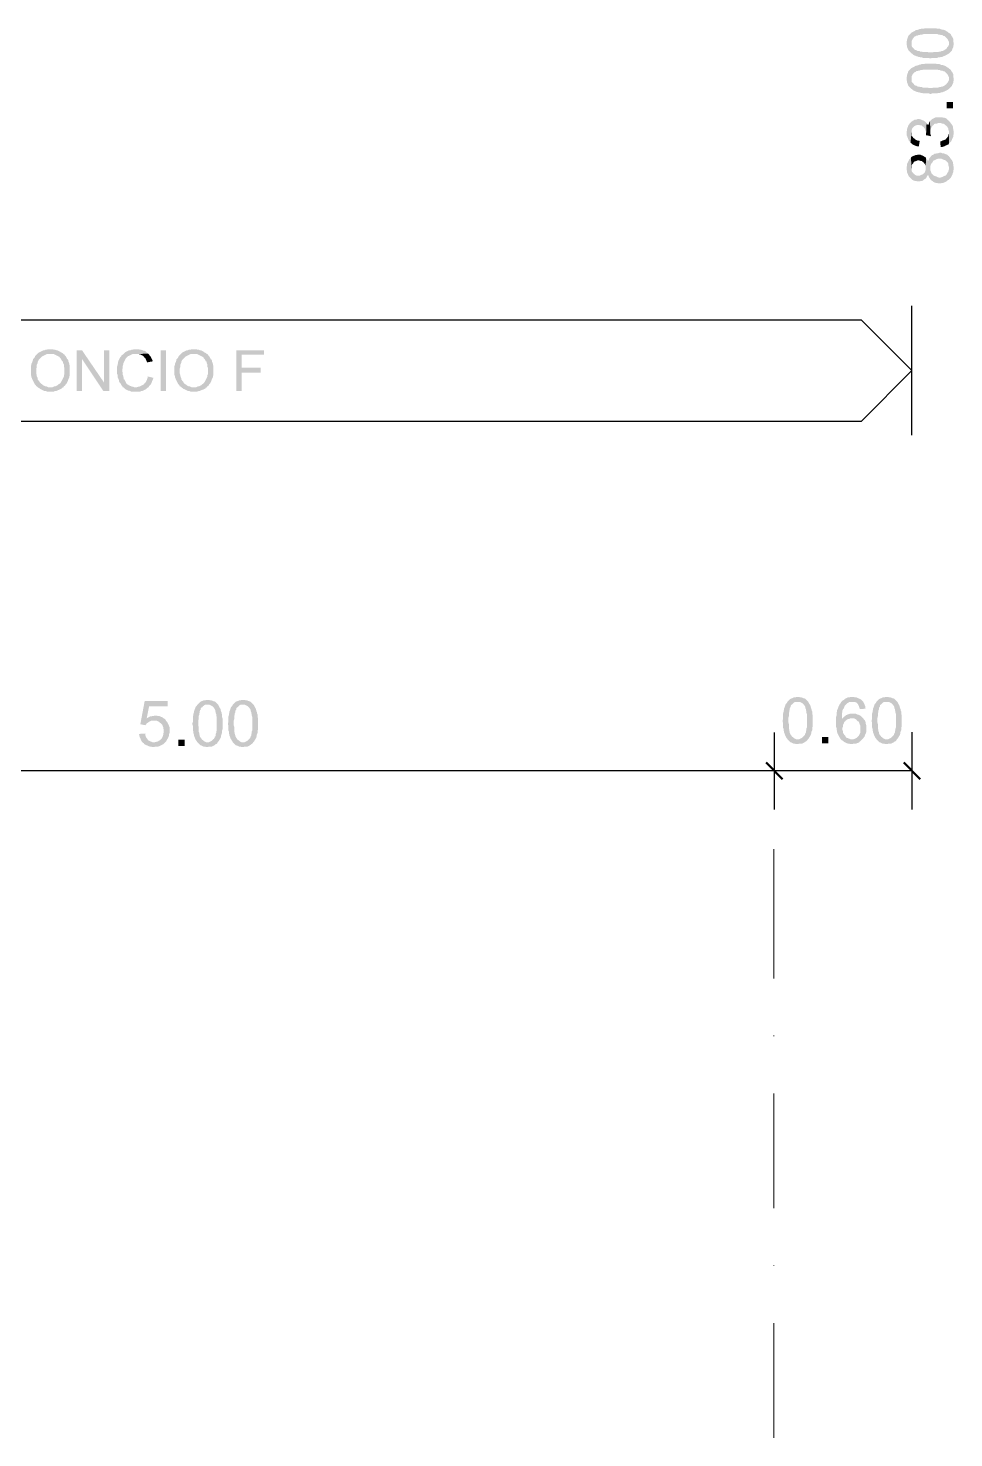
# Model space of a CAD drawing. Header units: millimetres. Extents: x 0.3 to 47.5, y 0.1 to 28.
# Drawn here: x 40.151 to 41.737, y 22.618 to 25.033 of the extents above; entities that cross this region are included whole.
import ezdxf

# ---------------------------------------------------------------- set-up
doc = ezdxf.new("R2010")
doc.units = ezdxf.units.MM
doc.layers.add('PDF _Geometria', color=7, linetype='Continuous')
doc.layers.add('PDF _Riempimenti solidi', color=7, linetype='Continuous')

msp = doc.modelspace()

# ---------------------------------------------------------------- hatches: boundary and pattern name
at = {"layer": 'PDF _Riempimenti solidi', "transparency": 33554559}
for points in [[(41.6558, 25.0074), (41.6558, 25.0049), (41.6567, 25.0032), (41.6567, 25.0007), (41.6575, 24.9991), (41.6583, 24.9966), (41.6592, 24.9949), (41.6625, 24.9916), (41.6642, 24.9899), (41.6642, 25.0107), (41.665, 25.0124), (41.6658, 25.0141), (41.6667, 25.0157), (41.6683, 25.0174), (41.67, 25.0191), (41.6708, 25.0191), (41.6717, 25.0199), (41.6733, 25.0207), (41.675, 25.0207), (41.6767, 25.0216), (41.6783, 25.0216), (41.68, 25.0224), (41.6825, 25.0224), (41.685, 25.0232), (41.7083, 25.0232), (41.71, 25.0224), (41.7125, 25.0224), (41.7142, 25.0216), (41.7167, 25.0216), (41.7183, 25.0207), (41.7192, 25.0199), (41.7208, 25.0199), (41.7217, 25.0191), (41.7258, 25.0149), (41.7267, 25.0132), (41.7275, 25.0116), (41.7283, 25.0099), (41.7283, 25.0074), (41.7292, 24.9907), (41.7308, 24.9924), (41.7317, 24.9932), (41.7333, 24.9949), (41.7342, 24.9974), (41.735, 24.9991), (41.7358, 25.0007), (41.7358, 25.0032), (41.7367, 25.0049), (41.7367, 25.0082), (41.7358, 25.0099), (41.7358, 25.0149), (41.735, 25.0166), (41.7342, 25.0182), (41.7325, 25.0207), (41.7317, 25.0216), (41.7317, 25.0224), (41.73, 25.0241), (41.7283, 25.0249), (41.7267, 25.0266), (41.725, 25.0274), (41.7225, 25.0291), (41.7208, 25.0299), (41.7183, 25.0307), (41.7167, 25.0307), (41.7142, 25.0316), (41.7125, 25.0324), (41.7083, 25.0324), (41.7058, 25.0332), (41.6875, 25.0332), (41.685, 25.0324), (41.6808, 25.0324), (41.6792, 25.0316), (41.6775, 25.0316), (41.6758, 25.0307), (41.6733, 25.0299), (41.6717, 25.0299), (41.6692, 25.0282), (41.6675, 25.0274), (41.6658, 25.0266), (41.6642, 25.0257), (41.6625, 25.0241), (41.6608, 25.0224), (41.6592, 25.0207), (41.6583, 25.0191), (41.6583, 25.0182), (41.6575, 25.0166), (41.6567, 25.0141), (41.6567, 25.0124), (41.6558, 25.0099)], [(41.6642, 24.9899), (41.6658, 24.9891), (41.6675, 24.9874), (41.6692, 24.9866), (41.6717, 24.9857), (41.6733, 24.9849), (41.6742, 24.9849), (41.6758, 24.9841), (41.6775, 24.9841), (41.68, 24.9832), (41.6817, 24.9832), (41.6842, 24.9824), (41.6933, 24.9824), (41.6958, 24.9816), (41.6975, 24.9816), (41.7, 24.9824), (41.7083, 24.9824), (41.71, 24.9832), (41.7125, 24.9832), (41.715, 24.9841), (41.7167, 24.9841), (41.7183, 24.9849), (41.7208, 24.9857), (41.7225, 24.9866), (41.7258, 24.9882), (41.7267, 24.9891), (41.7283, 24.9899), (41.7292, 24.9907), (41.7283, 25.0074), (41.7283, 25.0049), (41.7275, 25.0032), (41.7267, 25.0016), (41.725, 24.9999), (41.7242, 24.9982), (41.7217, 24.9966), (41.7208, 24.9957), (41.7192, 24.9949), (41.7175, 24.9941), (41.7158, 24.9941), (41.7142, 24.9932), (41.7125, 24.9932), (41.71, 24.9924), (41.7025, 24.9924), (41.6992, 24.9916), (41.6942, 24.9916), (41.6917, 24.9924), (41.6833, 24.9924), (41.6817, 24.9932), (41.6792, 24.9932), (41.6775, 24.9941), (41.675, 24.9941), (41.6733, 24.9949), (41.6725, 24.9957), (41.6708, 24.9957), (41.6692, 24.9966), (41.6683, 24.9982), (41.6667, 24.9999), (41.665, 25.0016), (41.6642, 25.0032), (41.6642, 25.0074)], [(41.6558, 24.9466), (41.6558, 24.9441), (41.6567, 24.9424), (41.6567, 24.9399), (41.6575, 24.9382), (41.6583, 24.9357), (41.6592, 24.9341), (41.6625, 24.9307), (41.6642, 24.9291), (41.6642, 24.9499), (41.665, 24.9516), (41.6658, 24.9532), (41.6667, 24.9549), (41.67, 24.9582), (41.6708, 24.9582), (41.6717, 24.9591), (41.6733, 24.9599), (41.675, 24.9599), (41.6767, 24.9607), (41.6783, 24.9607), (41.68, 24.9616), (41.6825, 24.9616), (41.685, 24.9624), (41.7083, 24.9624), (41.71, 24.9616), (41.7125, 24.9616), (41.7142, 24.9607), (41.7167, 24.9607), (41.7183, 24.9599), (41.7192, 24.9591), (41.7208, 24.9591), (41.7217, 24.9582), (41.7225, 24.9574), (41.7242, 24.9557), (41.7258, 24.9541), (41.7267, 24.9524), (41.7275, 24.9507), (41.7283, 24.9491), (41.7283, 24.9466), (41.7292, 24.9299), (41.7308, 24.9316), (41.7317, 24.9324), (41.7333, 24.9341), (41.7342, 24.9366), (41.735, 24.9382), (41.7358, 24.9399), (41.7358, 24.9424), (41.7367, 24.9441), (41.7367, 24.9474), (41.7358, 24.9491), (41.7358, 24.9541), (41.735, 24.9557), (41.7342, 24.9574), (41.7325, 24.9599), (41.7317, 24.9607), (41.7317, 24.9616), (41.73, 24.9632), (41.7283, 24.9641), (41.7267, 24.9657), (41.725, 24.9666), (41.7225, 24.9682), (41.7208, 24.9691), (41.7183, 24.9699), (41.7167, 24.9699), (41.7142, 24.9707), (41.7125, 24.9716), (41.7083, 24.9716), (41.7058, 24.9724), (41.6875, 24.9724), (41.685, 24.9716), (41.6808, 24.9716), (41.6792, 24.9707), (41.6775, 24.9707), (41.6758, 24.9699), (41.6733, 24.9691), (41.6717, 24.9691), (41.6692, 24.9674), (41.6675, 24.9666), (41.6658, 24.9657), (41.6642, 24.9649), (41.6608, 24.9616), (41.6592, 24.9599), (41.6583, 24.9582), (41.6583, 24.9574), (41.6575, 24.9557), (41.6567, 24.9532), (41.6567, 24.9516), (41.6558, 24.9491)], [(41.6642, 24.9291), (41.6658, 24.9282), (41.6675, 24.9266), (41.6692, 24.9257), (41.6717, 24.9249), (41.6733, 24.9241), (41.6742, 24.9241), (41.6758, 24.9232), (41.6775, 24.9232), (41.68, 24.9224), (41.6817, 24.9224), (41.6842, 24.9216), (41.6933, 24.9216), (41.6958, 24.9207), (41.6975, 24.9207), (41.7, 24.9216), (41.7083, 24.9216), (41.71, 24.9224), (41.7125, 24.9224), (41.715, 24.9232), (41.7167, 24.9232), (41.7183, 24.9241), (41.7208, 24.9249), (41.7225, 24.9257), (41.7242, 24.9266), (41.7258, 24.9274), (41.7267, 24.9282), (41.7283, 24.9291), (41.7292, 24.9299), (41.7283, 24.9466), (41.7283, 24.9441), (41.7275, 24.9424), (41.7267, 24.9407), (41.725, 24.9391), (41.7242, 24.9374), (41.7217, 24.9357), (41.7208, 24.9349), (41.7192, 24.9341), (41.7175, 24.9332), (41.7158, 24.9332), (41.7142, 24.9324), (41.7125, 24.9324), (41.71, 24.9316), (41.7025, 24.9316), (41.6992, 24.9307), (41.6942, 24.9307), (41.6917, 24.9316), (41.6833, 24.9316), (41.6817, 24.9324), (41.6792, 24.9324), (41.6775, 24.9332), (41.675, 24.9332), (41.6733, 24.9341), (41.6725, 24.9349), (41.6708, 24.9349), (41.6692, 24.9357), (41.6683, 24.9374), (41.665, 24.9407), (41.6642, 24.9424), (41.6642, 24.9466)], [(41.6558, 24.8541), (41.6558, 24.8499), (41.6567, 24.8482), (41.6575, 24.8457), (41.6583, 24.8441), (41.6592, 24.8416), (41.66, 24.8399), (41.6617, 24.8382), (41.6625, 24.8366), (41.6642, 24.8541), (41.6642, 24.8582), (41.665, 24.8599), (41.6658, 24.8624), (41.6675, 24.8641), (41.6683, 24.8649), (41.67, 24.8657), (41.6717, 24.8666), (41.6742, 24.8674), (41.6775, 24.8674), (41.6792, 24.8666), (41.6817, 24.8666), (41.6833, 24.8649), (41.685, 24.8641), (41.6858, 24.8624), (41.6867, 24.8616), (41.6875, 24.8599), (41.6883, 24.8574), (41.6892, 24.8557), (41.6892, 24.8516), (41.69, 24.8699), (41.6892, 24.8716), (41.6875, 24.8732), (41.6858, 24.8741), (41.685, 24.8749), (41.6825, 24.8757), (41.6808, 24.8766), (41.6783, 24.8774), (41.6742, 24.8774), (41.6725, 24.8766), (41.67, 24.8766), (41.6683, 24.8757), (41.6658, 24.8741), (41.6642, 24.8732), (41.6625, 24.8716), (41.6608, 24.8699), (41.66, 24.8682), (41.6583, 24.8657), (41.6583, 24.8649), (41.6575, 24.8632), (41.6567, 24.8607), (41.6567, 24.8582), (41.6558, 24.8566)], [(41.6958, 24.8741), (41.6967, 24.8557), (41.6967, 24.8591), (41.6975, 24.8616), (41.6992, 24.8649), (41.7008, 24.8666), (41.7017, 24.8674), (41.7033, 24.8691), (41.7058, 24.8699), (41.7075, 24.8699), (41.71, 24.8707), (41.7142, 24.8707), (41.7167, 24.8699), (41.7183, 24.8699), (41.72, 24.8691), (41.7217, 24.8674), (41.7233, 24.8666), (41.725, 24.8649), (41.7267, 24.8624), (41.7275, 24.8607), (41.7275, 24.8591), (41.7283, 24.8566), (41.7283, 24.8357), (41.73, 24.8374), (41.7325, 24.8399), (41.7333, 24.8416), (41.7342, 24.8441), (41.735, 24.8457), (41.7358, 24.8474), (41.7358, 24.8499), (41.7367, 24.8524), (41.7367, 24.8566), (41.7358, 24.8582), (41.7358, 24.8607), (41.735, 24.8624), (41.735, 24.8649), (41.7333, 24.8682), (41.7317, 24.8699), (41.7308, 24.8716), (41.7292, 24.8732), (41.7292, 24.8741), (41.7275, 24.8749), (41.7242, 24.8782), (41.7225, 24.8791), (41.72, 24.8799), (41.7183, 24.8799), (41.7158, 24.8807), (41.7067, 24.8807), (41.7042, 24.8799), (41.6992, 24.8774), (41.6975, 24.8757)], [(41.6625, 24.8366), (41.6642, 24.8357), (41.6658, 24.8341), (41.6675, 24.8332), (41.67, 24.8324), (41.6717, 24.8316), (41.6742, 24.8307), (41.6767, 24.8307), (41.6783, 24.8399), (41.6767, 24.8407), (41.6742, 24.8407), (41.6725, 24.8416), (41.6708, 24.8424), (41.6692, 24.8441), (41.6675, 24.8449), (41.6667, 24.8466), (41.665, 24.8482), (41.6642, 24.8499), (41.6642, 24.8541)], [(41.6892, 24.8499), (41.6975, 24.8482), (41.6975, 24.8491), (41.6967, 24.8516), (41.6967, 24.8557), (41.6958, 24.8741), (41.695, 24.8724), (41.6942, 24.8707), (41.6933, 24.8682), (41.6925, 24.8666), (41.6917, 24.8682), (41.69, 24.8699), (41.6892, 24.8516)], [(41.7133, 24.8391), (41.7142, 24.8299), (41.7175, 24.8299), (41.72, 24.8307), (41.7217, 24.8316), (41.725, 24.8332), (41.7275, 24.8341), (41.7283, 24.8357), (41.7283, 24.8549), (41.7283, 24.8524), (41.7275, 24.8507), (41.7275, 24.8482), (41.7258, 24.8466), (41.725, 24.8449), (41.7242, 24.8449), (41.7233, 24.8432), (41.7217, 24.8424), (41.72, 24.8416), (41.7175, 24.8407), (41.7158, 24.8399)], [(41.6558, 24.7932), (41.6558, 24.7907), (41.6567, 24.7882), (41.6567, 24.7857), (41.6575, 24.7841), (41.6583, 24.7824), (41.6592, 24.7799), (41.6608, 24.7782), (41.6617, 24.7774), (41.6625, 24.7766), (41.6658, 24.7732), (41.6675, 24.7724), (41.67, 24.7716), (41.6717, 24.7716), (41.6742, 24.7707), (41.6783, 24.7707), (41.68, 24.7716), (41.6825, 24.7716), (41.6842, 24.7724), (41.6858, 24.7741), (41.6875, 24.7749), (41.6892, 24.7766), (41.69, 24.7782), (41.6917, 24.7807), (41.6925, 24.7824), (41.6933, 24.7799), (41.6942, 24.7782), (41.695, 24.7766), (41.6967, 24.7741), (41.6975, 24.7732), (41.6992, 24.7716), (41.7, 24.7716), (41.7017, 24.7699), (41.7033, 24.7691), (41.7058, 24.7682), (41.7075, 24.7682), (41.71, 24.7674), (41.7142, 24.7674), (41.7167, 24.7682), (41.7183, 24.7682), (41.7208, 24.7691), (41.7225, 24.7699), (41.7242, 24.7707), (41.7258, 24.7724), (41.7275, 24.7732), (41.7292, 24.7749), (41.7283, 24.7941), (41.7283, 24.7916), (41.7275, 24.7891), (41.7275, 24.7874), (41.7258, 24.7857), (41.725, 24.7841), (41.7242, 24.7824), (41.7225, 24.7807), (41.72, 24.7799), (41.7183, 24.7791), (41.7167, 24.7782), (41.7142, 24.7774), (41.7108, 24.7774), (41.7083, 24.7782), (41.7067, 24.7791), (41.7042, 24.7799), (41.7025, 24.7807), (41.7008, 24.7824), (41.7, 24.7832), (41.6983, 24.7849), (41.6975, 24.7874), (41.6967, 24.7891), (41.6967, 24.8124), (41.695, 24.8107), (41.6942, 24.8091), (41.6933, 24.8066), (41.6925, 24.8049), (41.6917, 24.8074), (41.69, 24.8091), (41.6892, 24.8107), (41.6883, 24.7941), (41.6883, 24.7899), (41.6875, 24.7874), (41.6867, 24.7857), (41.685, 24.7841), (41.6842, 24.7832), (41.6825, 24.7824), (41.68, 24.7816), (41.6783, 24.7807), (41.6725, 24.7807), (41.6708, 24.7816), (41.6692, 24.7832), (41.6675, 24.7841), (41.6667, 24.7857), (41.665, 24.7874), (41.6642, 24.7891), (41.6642, 24.7932), (41.6633, 24.8116), (41.6617, 24.8099), (41.6617, 24.8091), (41.66, 24.8082), (41.6592, 24.8057), (41.6583, 24.8041), (41.6567, 24.8007), (41.6567, 24.7982), (41.6558, 24.7957)], [(41.6633, 24.8116), (41.6642, 24.7932), (41.6642, 24.7974), (41.665, 24.7991), (41.6658, 24.8007), (41.6675, 24.8024), (41.6683, 24.8041), (41.67, 24.8049), (41.6725, 24.8057), (41.6742, 24.8066), (41.6775, 24.8066), (41.68, 24.8057), (41.6817, 24.8057), (41.6833, 24.8041), (41.685, 24.8032), (41.6858, 24.8016), (41.6875, 24.7999), (41.6883, 24.7982), (41.6883, 24.7941), (41.6892, 24.8107), (41.6875, 24.8124), (41.6858, 24.8132), (41.685, 24.8141), (41.6833, 24.8149), (41.6808, 24.8157), (41.6792, 24.8166), (41.675, 24.8166), (41.6733, 24.8157), (41.6708, 24.8157), (41.6692, 24.8149), (41.6667, 24.8141), (41.665, 24.8132)], [(41.6967, 24.8124), (41.6967, 24.7932), (41.6967, 24.7974), (41.6975, 24.7999), (41.6983, 24.8016), (41.7, 24.8032), (41.7008, 24.8049), (41.7025, 24.8066), (41.7042, 24.8074), (41.7058, 24.8082), (41.7083, 24.8091), (41.71, 24.8099), (41.7142, 24.8099), (41.7167, 24.8091), (41.7183, 24.8082), (41.7208, 24.8074), (41.7225, 24.8066), (41.7242, 24.8049), (41.725, 24.8041), (41.7267, 24.8024), (41.7275, 24.7999), (41.7275, 24.7982), (41.7283, 24.7957), (41.7283, 24.7941), (41.7292, 24.7749), (41.73, 24.7757), (41.7317, 24.7774), (41.7325, 24.7791), (41.7333, 24.7807), (41.7342, 24.7824), (41.735, 24.7849), (41.7358, 24.7866), (41.7358, 24.7891), (41.7367, 24.7916), (41.7367, 24.7949), (41.7358, 24.7974), (41.7358, 24.7999), (41.735, 24.8016), (41.735, 24.8041), (41.7333, 24.8074), (41.7317, 24.8091), (41.7308, 24.8107), (41.7292, 24.8124), (41.7283, 24.8141), (41.7267, 24.8149), (41.725, 24.8166), (41.7225, 24.8174), (41.7208, 24.8182), (41.7192, 24.8191), (41.7167, 24.8191), (41.715, 24.8199), (41.7125, 24.8199), (41.71, 24.8191), (41.7075, 24.8191), (41.7058, 24.8182), (41.7033, 24.8182), (41.7017, 24.8166), (41.7, 24.8157), (41.6992, 24.8157), (41.6975, 24.8141)], [(40.1675, 24.4757), (40.1633, 24.4716), (40.1625, 24.4699), (40.1617, 24.4682), (40.16, 24.4666), (40.1592, 24.4657), (40.1592, 24.4641), (40.1583, 24.4616), (40.1575, 24.4599), (40.1567, 24.4582), (40.1567, 24.4566), (40.1558, 24.4541), (40.1558, 24.4391), (40.1567, 24.4374), (40.1567, 24.4357), (40.1575, 24.4341), (40.1583, 24.4316), (40.1592, 24.4299), (40.16, 24.4282), (40.1608, 24.4266), (40.1617, 24.4249), (40.1625, 24.4232), (40.1642, 24.4216), (40.165, 24.4199), (40.1667, 24.4191), (40.1683, 24.4174), (40.17, 24.4166), (40.1717, 24.4149), (40.1725, 24.4149), (40.1792, 24.4116), (40.1817, 24.4116), (40.1833, 24.4107), (40.195, 24.4107), (40.1975, 24.4116), (40.1992, 24.4116), (40.2008, 24.4124), (40.2025, 24.4132), (40.205, 24.4141), (40.2067, 24.4149), (40.2083, 24.4157), (40.21, 24.4174), (40.2117, 24.4182), (40.185, 24.4182), (40.1817, 24.4199), (40.18, 24.4199), (40.1783, 24.4207), (40.1767, 24.4216), (40.175, 24.4232), (40.1733, 24.4241), (40.1717, 24.4257), (40.1708, 24.4274), (40.1692, 24.4291), (40.1683, 24.4307), (40.1675, 24.4316), (40.1675, 24.4341), (40.1658, 24.4374), (40.1658, 24.4391), (40.165, 24.4416), (40.165, 24.4499), (40.1658, 24.4524), (40.1658, 24.4566), (40.1667, 24.4582), (40.1675, 24.4599), (40.1675, 24.4616), (40.1683, 24.4632), (40.1692, 24.4649), (40.17, 24.4657), (40.1717, 24.4674), (40.1725, 24.4682), (40.1733, 24.4691), (40.175, 24.4707), (40.1783, 24.4724), (40.18, 24.4732), (40.1817, 24.4741), (40.1833, 24.4749), (40.1892, 24.4749)], [(40.1892, 24.4832), (40.185, 24.4832), (40.1833, 24.4824), (40.1808, 24.4824), (40.1792, 24.4816), (40.1775, 24.4816), (40.1742, 24.4799), (40.1725, 24.4791), (40.1708, 24.4782), (40.1692, 24.4774), (40.1675, 24.4757), (40.1892, 24.4749), (40.195, 24.4749), (40.1967, 24.4741), (40.2, 24.4724), (40.2017, 24.4716), (40.2033, 24.4707), (40.205, 24.4699), (40.2058, 24.4682), (40.2075, 24.4666), (40.2083, 24.4649), (40.2092, 24.4632), (40.2108, 24.4616), (40.2108, 24.4599), (40.2117, 24.4582), (40.2125, 24.4566), (40.2125, 24.4532), (40.2133, 24.4507), (40.2133, 24.4407), (40.2125, 24.4391), (40.2125, 24.4366), (40.2117, 24.4349), (40.2108, 24.4332), (40.2083, 24.4282), (40.2075, 24.4274), (40.2067, 24.4257), (40.205, 24.4241), (40.2033, 24.4232), (40.2017, 24.4216), (40.2, 24.4207), (40.1983, 24.4199), (40.1967, 24.4199), (40.195, 24.4191), (40.1933, 24.4182), (40.1892, 24.4182), (40.2117, 24.4182), (40.2125, 24.4199), (40.2142, 24.4207), (40.215, 24.4224), (40.2167, 24.4241), (40.2175, 24.4257), (40.2183, 24.4274), (40.2192, 24.4291), (40.22, 24.4316), (40.2208, 24.4332), (40.2217, 24.4349), (40.2217, 24.4366), (40.2225, 24.4382), (40.2225, 24.4549), (40.2217, 24.4566), (40.2217, 24.4582), (40.2208, 24.4607), (40.22, 24.4624), (40.22, 24.4641), (40.2192, 24.4657), (40.2183, 24.4657), (40.2175, 24.4674), (40.2158, 24.4707), (40.2142, 24.4724), (40.2133, 24.4741), (40.2117, 24.4749), (40.21, 24.4766), (40.2067, 24.4782), (40.2058, 24.4791), (40.2042, 24.4799), (40.2025, 24.4807), (40.2008, 24.4816), (40.1992, 24.4816), (40.1975, 24.4824), (40.195, 24.4824), (40.1933, 24.4832), (40.1917, 24.4832)], [(40.2433, 24.4816), (40.2342, 24.4816), (40.2342, 24.4116), (40.2433, 24.4116), (40.2433, 24.4666)], [(40.29, 24.4816), (40.2808, 24.4816), (40.2808, 24.4266), (40.28, 24.4116), (40.29, 24.4116)], [(40.3367, 24.4832), (40.3325, 24.4832), (40.33, 24.4824), (40.3283, 24.4824), (40.3267, 24.4816), (40.325, 24.4816), (40.3225, 24.4807), (40.3208, 24.4799), (40.3175, 24.4782), (40.3158, 24.4766), (40.315, 24.4757), (40.3133, 24.4741), (40.3117, 24.4732), (40.3108, 24.4716), (40.3092, 24.4699), (40.3083, 24.4682), (40.3075, 24.4666), (40.3067, 24.4649), (40.3058, 24.4632), (40.305, 24.4607), (40.305, 24.4591), (40.3042, 24.4574), (40.3042, 24.4557), (40.3033, 24.4532), (40.3033, 24.4416), (40.3042, 24.4399), (40.3042, 24.4357), (40.305, 24.4341), (40.3058, 24.4324), (40.3067, 24.4299), (40.3067, 24.4282), (40.3075, 24.4266), (40.3092, 24.4249), (40.31, 24.4232), (40.3108, 24.4216), (40.3125, 24.4199), (40.3133, 24.4182), (40.315, 24.4174), (40.3358, 24.4182), (40.3325, 24.4182), (40.3308, 24.4191), (40.3292, 24.4191), (40.3275, 24.4199), (40.325, 24.4207), (40.3233, 24.4216), (40.3225, 24.4224), (40.3208, 24.4232), (40.3192, 24.4249), (40.3183, 24.4266), (40.3175, 24.4282), (40.3158, 24.4316), (40.315, 24.4316), (40.315, 24.4332), (40.3142, 24.4357), (40.3142, 24.4374), (40.3133, 24.4391), (40.3133, 24.4432), (40.3125, 24.4449), (40.3125, 24.4491), (40.3133, 24.4516), (40.3133, 24.4549), (40.3142, 24.4574), (40.3142, 24.4591), (40.315, 24.4607), (40.3158, 24.4624), (40.3183, 24.4674), (40.32, 24.4691), (40.3225, 24.4716), (40.3233, 24.4716), (40.325, 24.4724), (40.3267, 24.4732), (40.3283, 24.4741), (40.33, 24.4749), (40.3367, 24.4749), (40.3567, 24.4757), (40.3558, 24.4766), (40.3542, 24.4774), (40.3533, 24.4782), (40.3517, 24.4799), (40.35, 24.4807), (40.3483, 24.4807), (40.3467, 24.4816), (40.3442, 24.4824), (40.3425, 24.4824), (40.3408, 24.4832), (40.3383, 24.4832)], [(40.3567, 24.4757), (40.3367, 24.4749), (40.3408, 24.4749), (40.3433, 24.4741), (40.345, 24.4732), (40.3467, 24.4724), (40.3483, 24.4716), (40.3492, 24.4707), (40.35, 24.4691), (40.3517, 24.4682), (40.3525, 24.4666), (40.3533, 24.4649), (40.3542, 24.4624), (40.355, 24.4607), (40.3642, 24.4624), (40.3642, 24.4641), (40.3633, 24.4657), (40.3608, 24.4707), (40.3592, 24.4724), (40.3583, 24.4741)], [(40.4133, 24.4757), (40.4092, 24.4716), (40.4083, 24.4699), (40.4075, 24.4682), (40.4058, 24.4666), (40.405, 24.4657), (40.405, 24.4641), (40.4042, 24.4616), (40.4033, 24.4599), (40.4025, 24.4582), (40.4025, 24.4566), (40.4017, 24.4541), (40.4017, 24.4391), (40.4025, 24.4374), (40.4025, 24.4357), (40.4033, 24.4341), (40.4042, 24.4316), (40.405, 24.4299), (40.4058, 24.4282), (40.4067, 24.4266), (40.4075, 24.4249), (40.4083, 24.4232), (40.41, 24.4216), (40.4108, 24.4199), (40.4125, 24.4191), (40.4142, 24.4174), (40.4158, 24.4166), (40.4175, 24.4149), (40.4183, 24.4149), (40.425, 24.4116), (40.4275, 24.4116), (40.4292, 24.4107), (40.4408, 24.4107), (40.4433, 24.4116), (40.445, 24.4116), (40.4483, 24.4132), (40.4508, 24.4141), (40.4525, 24.4149), (40.4542, 24.4157), (40.4558, 24.4174), (40.4575, 24.4182), (40.4308, 24.4182), (40.4292, 24.4191), (40.4275, 24.4199), (40.4258, 24.4199), (40.4242, 24.4207), (40.4225, 24.4216), (40.4208, 24.4232), (40.4192, 24.4241), (40.4175, 24.4257), (40.4167, 24.4274), (40.415, 24.4291), (40.4142, 24.4307), (40.4133, 24.4316), (40.4133, 24.4341), (40.4125, 24.4357), (40.4117, 24.4374), (40.4117, 24.4391), (40.4108, 24.4416), (40.4108, 24.4499), (40.4117, 24.4524), (40.4117, 24.4566), (40.4125, 24.4582), (40.4133, 24.4599), (40.4133, 24.4616), (40.4142, 24.4632), (40.415, 24.4649), (40.4158, 24.4657), (40.4175, 24.4674), (40.4183, 24.4682), (40.4192, 24.4691), (40.4208, 24.4707), (40.4225, 24.4716), (40.4242, 24.4724), (40.4275, 24.4741), (40.4292, 24.4749), (40.435, 24.4749)], [(40.435, 24.4832), (40.4308, 24.4832), (40.4292, 24.4824), (40.4267, 24.4824), (40.425, 24.4816), (40.4233, 24.4816), (40.42, 24.4799), (40.4183, 24.4791), (40.4167, 24.4782), (40.415, 24.4774), (40.4133, 24.4757), (40.435, 24.4749), (40.4408, 24.4749), (40.4425, 24.4741), (40.4458, 24.4724), (40.4475, 24.4716), (40.4492, 24.4707), (40.4508, 24.4699), (40.4517, 24.4682), (40.4533, 24.4666), (40.4542, 24.4649), (40.455, 24.4632), (40.4567, 24.4616), (40.4567, 24.4599), (40.4575, 24.4582), (40.4583, 24.4566), (40.4583, 24.4532), (40.4592, 24.4507), (40.4592, 24.4407), (40.4583, 24.4391), (40.4583, 24.4366), (40.4575, 24.4349), (40.4567, 24.4332), (40.4542, 24.4282), (40.4533, 24.4274), (40.4525, 24.4257), (40.4508, 24.4241), (40.4492, 24.4232), (40.4475, 24.4216), (40.4458, 24.4207), (40.4442, 24.4199), (40.4425, 24.4199), (40.4408, 24.4191), (40.4392, 24.4182), (40.435, 24.4182), (40.4575, 24.4182), (40.4583, 24.4199), (40.46, 24.4207), (40.4608, 24.4224), (40.4625, 24.4241), (40.4642, 24.4274), (40.465, 24.4291), (40.4658, 24.4316), (40.4675, 24.4349), (40.4675, 24.4366), (40.4683, 24.4382), (40.4683, 24.4549), (40.4675, 24.4566), (40.4675, 24.4582), (40.4667, 24.4607), (40.4658, 24.4624), (40.4658, 24.4641), (40.465, 24.4657), (40.4642, 24.4657), (40.4617, 24.4707), (40.46, 24.4724), (40.4592, 24.4741), (40.4575, 24.4749), (40.4558, 24.4766), (40.4525, 24.4782), (40.4517, 24.4791), (40.45, 24.4799), (40.4467, 24.4816), (40.445, 24.4816), (40.4433, 24.4824), (40.4408, 24.4824), (40.4392, 24.4832), (40.4375, 24.4832)], [(40.555, 24.4816), (40.5075, 24.4816), (40.5075, 24.4116), (40.5167, 24.4116), (40.5167, 24.4432), (40.5492, 24.4432), (40.5492, 24.4516), (40.5167, 24.4516), (40.5167, 24.4741), (40.555, 24.4741)], [(40.3558, 24.4366), (40.3558, 24.4341), (40.355, 24.4324), (40.3542, 24.4299), (40.3533, 24.4282), (40.3525, 24.4266), (40.3517, 24.4257), (40.35, 24.4241), (40.3492, 24.4232), (40.3483, 24.4224), (40.3467, 24.4216), (40.345, 24.4207), (40.3417, 24.4191), (40.34, 24.4191), (40.3375, 24.4182), (40.3358, 24.4182), (40.315, 24.4174), (40.3167, 24.4157), (40.3175, 24.4149), (40.3225, 24.4124), (40.3242, 24.4124), (40.3258, 24.4116), (40.3275, 24.4107), (40.3433, 24.4107), (40.345, 24.4116), (40.3467, 24.4116), (40.3533, 24.4149), (40.355, 24.4166), (40.3558, 24.4174), (40.3575, 24.4182), (40.3583, 24.4199), (40.36, 24.4216), (40.3608, 24.4224), (40.3625, 24.4257), (40.3633, 24.4282), (40.3642, 24.4299), (40.365, 24.4316), (40.3658, 24.4341)], [(41.4692, 23.8874), (41.4667, 23.8874), (41.465, 23.8866), (41.4625, 23.8866), (41.4608, 23.8857), (41.4583, 23.8849), (41.4567, 23.8841), (41.455, 23.8824), (41.4533, 23.8807), (41.4517, 23.8791), (41.4725, 23.8791), (41.4775, 23.8766), (41.4792, 23.8749), (41.4808, 23.8732), (41.4808, 23.8724), (41.4817, 23.8716), (41.4825, 23.8699), (41.4825, 23.8682), (41.4833, 23.8666), (41.4833, 23.8649), (41.4842, 23.8632), (41.4842, 23.8607), (41.485, 23.8582), (41.485, 23.8349), (41.4842, 23.8332), (41.4842, 23.8307), (41.4833, 23.8291), (41.4833, 23.8266), (41.4825, 23.8249), (41.4817, 23.8241), (41.4817, 23.8224), (41.48, 23.8207), (41.4767, 23.8174), (41.475, 23.8166), (41.4733, 23.8157), (41.4717, 23.8149), (41.4692, 23.8149), (41.4525, 23.8141), (41.4542, 23.8124), (41.455, 23.8116), (41.4567, 23.8099), (41.4592, 23.8091), (41.4608, 23.8082), (41.4625, 23.8074), (41.465, 23.8074), (41.4667, 23.8066), (41.47, 23.8066), (41.4717, 23.8074), (41.4767, 23.8074), (41.4783, 23.8082), (41.48, 23.8091), (41.4825, 23.8107), (41.4833, 23.8116), (41.4842, 23.8116), (41.4858, 23.8132), (41.4867, 23.8149), (41.4883, 23.8166), (41.4892, 23.8182), (41.4908, 23.8207), (41.4917, 23.8224), (41.4925, 23.8249), (41.4925, 23.8266), (41.4933, 23.8291), (41.4942, 23.8307), (41.4942, 23.8349), (41.495, 23.8374), (41.495, 23.8557), (41.4942, 23.8582), (41.4942, 23.8624), (41.4933, 23.8641), (41.4933, 23.8657), (41.4925, 23.8674), (41.4917, 23.8699), (41.4917, 23.8716), (41.49, 23.8741), (41.4892, 23.8757), (41.4883, 23.8774), (41.4875, 23.8791), (41.4858, 23.8807), (41.4842, 23.8824), (41.4825, 23.8841), (41.4808, 23.8849), (41.48, 23.8849), (41.4783, 23.8857), (41.4758, 23.8866), (41.4742, 23.8866), (41.4717, 23.8874)], [(41.5633, 23.8874), (41.56, 23.8874), (41.5575, 23.8866), (41.555, 23.8866), (41.5533, 23.8857), (41.55, 23.8841), (41.5483, 23.8824), (41.5467, 23.8816), (41.545, 23.8799), (41.5625, 23.8791), (41.5667, 23.8791), (41.5692, 23.8782), (41.5708, 23.8766), (41.5725, 23.8749), (41.5742, 23.8716), (41.575, 23.8691), (41.5758, 23.8666), (41.5858, 23.8674), (41.585, 23.8691), (41.585, 23.8716), (41.5842, 23.8732), (41.5833, 23.8757), (41.5825, 23.8774), (41.5817, 23.8791), (41.58, 23.8807), (41.5783, 23.8824), (41.5775, 23.8832), (41.5758, 23.8841), (41.5742, 23.8849), (41.5717, 23.8857), (41.57, 23.8866), (41.5675, 23.8866), (41.5658, 23.8874)], [(41.6217, 23.8874), (41.6192, 23.8874), (41.6175, 23.8866), (41.615, 23.8866), (41.6133, 23.8857), (41.6108, 23.8849), (41.6092, 23.8841), (41.6075, 23.8824), (41.6058, 23.8807), (41.6042, 23.8791), (41.625, 23.8791), (41.63, 23.8766), (41.6317, 23.8749), (41.6333, 23.8732), (41.6333, 23.8724), (41.6342, 23.8716), (41.635, 23.8699), (41.635, 23.8682), (41.6358, 23.8666), (41.6358, 23.8649), (41.6367, 23.8632), (41.6367, 23.8607), (41.6375, 23.8582), (41.6375, 23.8349), (41.6367, 23.8332), (41.6367, 23.8307), (41.6358, 23.8291), (41.6358, 23.8266), (41.635, 23.8249), (41.6342, 23.8241), (41.6342, 23.8224), (41.6325, 23.8207), (41.6308, 23.8191), (41.6292, 23.8174), (41.6275, 23.8166), (41.6258, 23.8157), (41.6242, 23.8149), (41.6217, 23.8149), (41.605, 23.8141), (41.6067, 23.8124), (41.6075, 23.8116), (41.6092, 23.8099), (41.6117, 23.8091), (41.6133, 23.8082), (41.615, 23.8074), (41.6175, 23.8074), (41.6192, 23.8066), (41.6225, 23.8066), (41.6242, 23.8074), (41.6292, 23.8074), (41.6325, 23.8091), (41.635, 23.8107), (41.6358, 23.8116), (41.6367, 23.8116), (41.6383, 23.8132), (41.6392, 23.8149), (41.6408, 23.8166), (41.6417, 23.8182), (41.6433, 23.8207), (41.6442, 23.8224), (41.645, 23.8249), (41.645, 23.8266), (41.6458, 23.8291), (41.6467, 23.8307), (41.6467, 23.8349), (41.6475, 23.8374), (41.6475, 23.8557), (41.6467, 23.8582), (41.6467, 23.8624), (41.6458, 23.8641), (41.6458, 23.8657), (41.645, 23.8674), (41.6442, 23.8699), (41.6442, 23.8716), (41.6425, 23.8741), (41.6417, 23.8757), (41.64, 23.8791), (41.6383, 23.8807), (41.6367, 23.8824), (41.635, 23.8841), (41.6333, 23.8849), (41.6325, 23.8849), (41.6308, 23.8857), (41.6283, 23.8866), (41.6267, 23.8866), (41.6242, 23.8874)], [(40.39, 23.8807), (40.3508, 23.8807), (40.3433, 23.8407), (40.3517, 23.8391), (40.3533, 23.8407), (40.3542, 23.8424), (40.3558, 23.8432), (40.3583, 23.8449), (40.36, 23.8457), (40.3617, 23.8466), (40.3667, 23.8466), (40.3867, 23.8482), (40.385, 23.8499), (40.3542, 23.8507), (40.3583, 23.8716), (40.39, 23.8716)], [(40.4408, 23.8741), (40.44, 23.8724), (40.4383, 23.8707), (40.4375, 23.8691), (40.4367, 23.8666), (40.4358, 23.8649), (40.4358, 23.8641), (40.435, 23.8624), (40.435, 23.8607), (40.4342, 23.8582), (40.4342, 23.8566), (40.4333, 23.8541), (40.4333, 23.8449), (40.4325, 23.8424), (40.4325, 23.8407), (40.4333, 23.8382), (40.4333, 23.8299), (40.4342, 23.8282), (40.4342, 23.8257), (40.435, 23.8232), (40.435, 23.8216), (40.4358, 23.8199), (40.4367, 23.8174), (40.4375, 23.8157), (40.4392, 23.8124), (40.44, 23.8116), (40.4408, 23.8099), (40.4417, 23.8091), (40.4583, 23.8099), (40.4558, 23.8099), (40.4542, 23.8107), (40.4525, 23.8116), (40.4508, 23.8132), (40.4492, 23.8141), (40.4475, 23.8166), (40.4467, 23.8174), (40.4458, 23.8191), (40.445, 23.8207), (40.445, 23.8224), (40.4442, 23.8241), (40.4442, 23.8257), (40.4433, 23.8282), (40.4433, 23.8357), (40.4425, 23.8391), (40.4425, 23.8466), (40.4433, 23.8499), (40.4433, 23.8549), (40.4442, 23.8566), (40.4442, 23.8591), (40.445, 23.8607), (40.445, 23.8632), (40.4458, 23.8649), (40.4467, 23.8657), (40.4467, 23.8674), (40.4475, 23.8691), (40.4492, 23.8699), (40.4508, 23.8716), (40.4525, 23.8732), (40.4542, 23.8741), (40.4583, 23.8741)], [(40.4583, 23.8824), (40.4558, 23.8824), (40.4542, 23.8816), (40.4517, 23.8816), (40.45, 23.8807), (40.4475, 23.8799), (40.4458, 23.8791), (40.4442, 23.8774), (40.4425, 23.8757), (40.4408, 23.8741), (40.4617, 23.8741), (40.4667, 23.8716), (40.4683, 23.8699), (40.47, 23.8682), (40.47, 23.8674), (40.4708, 23.8666), (40.4717, 23.8649), (40.4717, 23.8632), (40.4725, 23.8616), (40.4725, 23.8599), (40.4733, 23.8582), (40.4733, 23.8557), (40.4742, 23.8532), (40.4742, 23.8299), (40.4733, 23.8282), (40.4733, 23.8257), (40.4725, 23.8241), (40.4725, 23.8216), (40.4717, 23.8199), (40.4708, 23.8191), (40.4708, 23.8174), (40.4692, 23.8157), (40.4675, 23.8141), (40.4658, 23.8124), (40.4608, 23.8099), (40.4583, 23.8099), (40.4417, 23.8091), (40.4433, 23.8074), (40.4442, 23.8066), (40.4458, 23.8049), (40.4483, 23.8041), (40.45, 23.8032), (40.4517, 23.8024), (40.4542, 23.8024), (40.4558, 23.8016), (40.4592, 23.8016), (40.4608, 23.8024), (40.4658, 23.8024), (40.4692, 23.8041), (40.4717, 23.8057), (40.4725, 23.8066), (40.4733, 23.8066), (40.475, 23.8082), (40.4758, 23.8099), (40.4775, 23.8116), (40.4783, 23.8132), (40.48, 23.8157), (40.4808, 23.8174), (40.4817, 23.8199), (40.4817, 23.8216), (40.4825, 23.8241), (40.4833, 23.8257), (40.4833, 23.8299), (40.4842, 23.8324), (40.4842, 23.8507), (40.4833, 23.8532), (40.4833, 23.8574), (40.4825, 23.8591), (40.4825, 23.8607), (40.4817, 23.8624), (40.4808, 23.8649), (40.4808, 23.8666), (40.4792, 23.8691), (40.4783, 23.8707), (40.4775, 23.8724), (40.4767, 23.8741), (40.475, 23.8757), (40.4733, 23.8774), (40.4717, 23.8791), (40.47, 23.8799), (40.4692, 23.8799), (40.4675, 23.8807), (40.465, 23.8816), (40.4633, 23.8816), (40.4608, 23.8824)], [(40.5017, 23.8741), (40.5008, 23.8724), (40.4992, 23.8707), (40.4983, 23.8691), (40.4975, 23.8666), (40.4967, 23.8649), (40.4967, 23.8641), (40.4958, 23.8624), (40.4958, 23.8607), (40.495, 23.8582), (40.495, 23.8566), (40.4942, 23.8541), (40.4942, 23.8449), (40.4933, 23.8424), (40.4933, 23.8407), (40.4942, 23.8382), (40.4942, 23.8299), (40.495, 23.8282), (40.495, 23.8257), (40.4958, 23.8232), (40.4958, 23.8216), (40.4967, 23.8199), (40.4975, 23.8174), (40.4983, 23.8157), (40.4992, 23.8141), (40.5, 23.8124), (40.5008, 23.8116), (40.5017, 23.8099), (40.5025, 23.8091), (40.5192, 23.8099), (40.5167, 23.8099), (40.5133, 23.8116), (40.5117, 23.8132), (40.51, 23.8141), (40.5083, 23.8166), (40.5075, 23.8174), (40.5067, 23.8191), (40.5058, 23.8207), (40.5058, 23.8224), (40.505, 23.8241), (40.505, 23.8257), (40.5042, 23.8282), (40.5042, 23.8357), (40.5033, 23.8391), (40.5033, 23.8466), (40.5042, 23.8499), (40.5042, 23.8549), (40.505, 23.8566), (40.505, 23.8591), (40.5058, 23.8607), (40.5058, 23.8632), (40.5067, 23.8649), (40.5075, 23.8657), (40.5075, 23.8674), (40.5083, 23.8691), (40.51, 23.8699), (40.5117, 23.8716), (40.5133, 23.8732), (40.515, 23.8741), (40.5192, 23.8741)], [(40.5192, 23.8824), (40.5167, 23.8824), (40.515, 23.8816), (40.5125, 23.8816), (40.5108, 23.8807), (40.5083, 23.8799), (40.5067, 23.8791), (40.505, 23.8774), (40.5033, 23.8757), (40.5017, 23.8741), (40.5225, 23.8741), (40.5242, 23.8732), (40.5258, 23.8724), (40.5275, 23.8716), (40.5292, 23.8699), (40.5308, 23.8682), (40.5308, 23.8674), (40.5317, 23.8666), (40.5325, 23.8649), (40.5325, 23.8632), (40.5333, 23.8616), (40.5333, 23.8599), (40.5342, 23.8582), (40.5342, 23.8557), (40.535, 23.8532), (40.535, 23.8299), (40.5342, 23.8282), (40.5342, 23.8257), (40.5333, 23.8241), (40.5333, 23.8216), (40.5325, 23.8199), (40.5317, 23.8191), (40.5317, 23.8174), (40.5308, 23.8166), (40.53, 23.8157), (40.5283, 23.8141), (40.5267, 23.8124), (40.525, 23.8116), (40.5233, 23.8107), (40.5217, 23.8099), (40.5192, 23.8099), (40.5025, 23.8091), (40.5042, 23.8074), (40.505, 23.8066), (40.5067, 23.8049), (40.5092, 23.8041), (40.5125, 23.8024), (40.515, 23.8024), (40.5167, 23.8016), (40.52, 23.8016), (40.5217, 23.8024), (40.5267, 23.8024), (40.5283, 23.8032), (40.53, 23.8041), (40.5325, 23.8057), (40.5333, 23.8066), (40.5342, 23.8066), (40.5358, 23.8082), (40.5367, 23.8099), (40.5383, 23.8116), (40.5392, 23.8132), (40.5408, 23.8157), (40.5417, 23.8174), (40.5425, 23.8199), (40.5425, 23.8216), (40.5433, 23.8241), (40.5442, 23.8257), (40.5442, 23.8299), (40.545, 23.8324), (40.545, 23.8507), (40.5442, 23.8532), (40.5442, 23.8574), (40.5433, 23.8591), (40.5433, 23.8607), (40.5425, 23.8624), (40.5417, 23.8649), (40.5417, 23.8666), (40.54, 23.8691), (40.5375, 23.8741), (40.5358, 23.8757), (40.5342, 23.8774), (40.5325, 23.8791), (40.5308, 23.8799), (40.53, 23.8799), (40.5283, 23.8807), (40.5258, 23.8816), (40.5242, 23.8816), (40.5217, 23.8824)], [(41.4517, 23.8791), (41.4508, 23.8774), (41.4492, 23.8757), (41.4483, 23.8741), (41.4475, 23.8716), (41.4467, 23.8699), (41.4467, 23.8691), (41.4458, 23.8674), (41.4458, 23.8657), (41.445, 23.8632), (41.445, 23.8616), (41.4442, 23.8591), (41.4442, 23.8499), (41.4433, 23.8474), (41.4433, 23.8457), (41.4442, 23.8432), (41.4442, 23.8349), (41.445, 23.8332), (41.445, 23.8307), (41.4458, 23.8282), (41.4458, 23.8266), (41.4467, 23.8249), (41.4475, 23.8224), (41.4483, 23.8207), (41.4492, 23.8191), (41.45, 23.8174), (41.4508, 23.8166), (41.4517, 23.8149), (41.4525, 23.8141), (41.4692, 23.8149), (41.4667, 23.8149), (41.465, 23.8157), (41.4633, 23.8166), (41.4617, 23.8182), (41.46, 23.8191), (41.4583, 23.8216), (41.4575, 23.8224), (41.4567, 23.8241), (41.4558, 23.8257), (41.4558, 23.8274), (41.455, 23.8291), (41.455, 23.8307), (41.4542, 23.8332), (41.4542, 23.8407), (41.4533, 23.8441), (41.4533, 23.8516), (41.4542, 23.8549), (41.4542, 23.8599), (41.455, 23.8616), (41.455, 23.8641), (41.4558, 23.8657), (41.4558, 23.8682), (41.4567, 23.8699), (41.4575, 23.8707), (41.4575, 23.8724), (41.4583, 23.8741), (41.46, 23.8749), (41.4617, 23.8766), (41.4633, 23.8782), (41.465, 23.8791), (41.4692, 23.8791)], [(41.545, 23.8799), (41.5433, 23.8782), (41.5425, 23.8766), (41.5417, 23.8757), (41.5408, 23.8741), (41.54, 23.8724), (41.5392, 23.8707), (41.5383, 23.8682), (41.5375, 23.8666), (41.5367, 23.8649), (41.5367, 23.8624), (41.5358, 23.8607), (41.5358, 23.8557), (41.535, 23.8532), (41.535, 23.8366), (41.5358, 23.8341), (41.5358, 23.8316), (41.5367, 23.8291), (41.5367, 23.8274), (41.5375, 23.8249), (41.54, 23.8199), (41.5408, 23.8182), (41.5417, 23.8174), (41.5425, 23.8157), (41.5433, 23.8149), (41.545, 23.8132), (41.5467, 23.8124), (41.5483, 23.8107), (41.55, 23.8099), (41.5517, 23.8091), (41.5533, 23.8082), (41.5558, 23.8074), (41.5575, 23.8074), (41.56, 23.8066), (41.5625, 23.8066), (41.565, 23.8074), (41.5692, 23.8074), (41.5708, 23.8082), (41.5733, 23.8091), (41.575, 23.8099), (41.575, 23.8107), (41.5767, 23.8116), (41.5783, 23.8132), (41.58, 23.8149), (41.56, 23.8149), (41.5583, 23.8157), (41.5558, 23.8166), (41.5542, 23.8174), (41.5533, 23.8174), (41.5517, 23.8191), (41.5508, 23.8207), (41.5492, 23.8224), (41.5483, 23.8241), (41.5475, 23.8249), (41.5467, 23.8274), (41.5467, 23.8291), (41.5458, 23.8316), (41.5458, 23.8341), (41.5467, 23.8366), (41.5467, 23.8391), (41.5475, 23.8407), (41.5483, 23.8424), (41.5492, 23.8449), (41.5508, 23.8457), (41.5517, 23.8474), (41.5533, 23.8482), (41.5442, 23.8491), (41.545, 23.8499), (41.545, 23.8599), (41.5458, 23.8616), (41.5458, 23.8641), (41.5467, 23.8657), (41.5475, 23.8674), (41.5483, 23.8682), (41.5492, 23.8707), (41.55, 23.8724), (41.5517, 23.8741), (41.5533, 23.8757), (41.5542, 23.8766), (41.5567, 23.8782), (41.5583, 23.8791), (41.5625, 23.8791)], [(41.6042, 23.8791), (41.6033, 23.8774), (41.6017, 23.8757), (41.6008, 23.8741), (41.6, 23.8716), (41.5992, 23.8699), (41.5992, 23.8691), (41.5983, 23.8674), (41.5983, 23.8657), (41.5975, 23.8632), (41.5975, 23.8616), (41.5967, 23.8591), (41.5967, 23.8499), (41.5958, 23.8474), (41.5958, 23.8457), (41.5967, 23.8432), (41.5967, 23.8349), (41.5975, 23.8332), (41.5975, 23.8307), (41.5983, 23.8282), (41.5983, 23.8266), (41.5992, 23.8249), (41.6, 23.8224), (41.6008, 23.8207), (41.6017, 23.8191), (41.6025, 23.8174), (41.6033, 23.8166), (41.6042, 23.8149), (41.605, 23.8141), (41.6217, 23.8149), (41.6192, 23.8149), (41.6175, 23.8157), (41.6158, 23.8166), (41.6142, 23.8182), (41.6125, 23.8191), (41.6108, 23.8216), (41.61, 23.8224), (41.6092, 23.8241), (41.6083, 23.8257), (41.6083, 23.8274), (41.6075, 23.8291), (41.6075, 23.8307), (41.6067, 23.8332), (41.6067, 23.8407), (41.6058, 23.8441), (41.6058, 23.8516), (41.6067, 23.8549), (41.6067, 23.8599), (41.6075, 23.8616), (41.6075, 23.8641), (41.6083, 23.8657), (41.6083, 23.8682), (41.6092, 23.8699), (41.61, 23.8707), (41.61, 23.8724), (41.6108, 23.8741), (41.6125, 23.8749), (41.6142, 23.8766), (41.6158, 23.8782), (41.6175, 23.8791), (41.6217, 23.8791)], [(40.3692, 23.8557), (40.3683, 23.8557), (40.3658, 23.8549), (40.3642, 23.8549), (40.3617, 23.8541), (40.36, 23.8541), (40.3583, 23.8532), (40.3558, 23.8516), (40.3542, 23.8507), (40.385, 23.8499), (40.3833, 23.8507), (40.3817, 23.8524), (40.3792, 23.8532), (40.3758, 23.8549), (40.3733, 23.8549), (40.3708, 23.8557)], [(40.3867, 23.8482), (40.3667, 23.8466), (40.3717, 23.8466), (40.375, 23.8449), (40.3767, 23.8432), (40.3783, 23.8424), (40.3792, 23.8416), (40.3808, 23.8399), (40.3817, 23.8374), (40.3825, 23.8357), (40.3825, 23.8341), (40.3833, 23.8316), (40.3833, 23.8266), (40.3825, 23.8241), (40.3825, 23.8224), (40.3817, 23.8199), (40.3808, 23.8182), (40.38, 23.8166), (40.3783, 23.8149), (40.3767, 23.8132), (40.375, 23.8124), (40.3725, 23.8107), (40.3708, 23.8107), (40.3683, 23.8099), (40.3667, 23.8099), (40.3858, 23.8099), (40.3875, 23.8116), (40.3883, 23.8132), (40.39, 23.8157), (40.3908, 23.8174), (40.3917, 23.8191), (40.3925, 23.8216), (40.3925, 23.8232), (40.3933, 23.8257), (40.3933, 23.8357), (40.3925, 23.8374), (40.3917, 23.8399), (40.3908, 23.8416), (40.39, 23.8432), (40.3892, 23.8449), (40.3875, 23.8466)], [(41.5633, 23.8591), (41.5592, 23.8591), (41.5575, 23.8582), (41.555, 23.8574), (41.5533, 23.8566), (41.5525, 23.8566), (41.5508, 23.8549), (41.5492, 23.8541), (41.5475, 23.8524), (41.5458, 23.8507), (41.5442, 23.8491), (41.5533, 23.8482), (41.5558, 23.8499), (41.5575, 23.8499), (41.5592, 23.8507), (41.5617, 23.8507), (41.58, 23.8524), (41.5792, 23.8532), (41.5775, 23.8549), (41.5758, 23.8557), (41.5742, 23.8566), (41.5717, 23.8574), (41.57, 23.8582), (41.5683, 23.8591), (41.5658, 23.8591)], [(41.58, 23.8524), (41.5617, 23.8507), (41.5658, 23.8507), (41.5675, 23.8499), (41.5692, 23.8491), (41.5708, 23.8474), (41.5725, 23.8457), (41.5733, 23.8457), (41.575, 23.8424), (41.5758, 23.8399), (41.5767, 23.8382), (41.5767, 23.8266), (41.5758, 23.8249), (41.575, 23.8232), (41.5742, 23.8216), (41.5725, 23.8199), (41.5717, 23.8191), (41.57, 23.8174), (41.5683, 23.8166), (41.5667, 23.8157), (41.5642, 23.8149), (41.5625, 23.8149), (41.58, 23.8149), (41.5817, 23.8166), (41.5825, 23.8182), (41.5842, 23.8199), (41.5842, 23.8207), (41.585, 23.8232), (41.5858, 23.8249), (41.5867, 23.8274), (41.5867, 23.8391), (41.5858, 23.8416), (41.5858, 23.8432), (41.585, 23.8457), (41.5842, 23.8474), (41.5825, 23.8491), (41.5817, 23.8507)], [(40.3517, 23.8249), (40.3408, 23.8241), (40.3417, 23.8224), (40.3417, 23.8207), (40.3425, 23.8182), (40.3433, 23.8166), (40.3442, 23.8141), (40.3458, 23.8107), (40.3475, 23.8091), (40.3492, 23.8082), (40.35, 23.8066), (40.3533, 23.8049), (40.3558, 23.8041), (40.3575, 23.8032), (40.36, 23.8024), (40.3617, 23.8024), (40.3642, 23.8016), (40.3667, 23.8016), (40.3692, 23.8024), (40.3733, 23.8024), (40.3758, 23.8032), (40.3775, 23.8041), (40.3792, 23.8049), (40.3808, 23.8057), (40.3825, 23.8066), (40.3842, 23.8082), (40.3858, 23.8099), (40.3642, 23.8099), (40.3625, 23.8107), (40.36, 23.8116), (40.3583, 23.8124), (40.3567, 23.8132), (40.3558, 23.8149), (40.3542, 23.8166), (40.3533, 23.8182), (40.3525, 23.8199), (40.3517, 23.8224)]]:
    msp.add_hatch(color=256, dxfattribs=at).paths.add_polyline_path(points)

# ---------------------------------------------------------------- linework, layer by layer
at = {"layer": 'PDF _Geometria', "lineweight": 25}
for points in [[(41.665, 24.3357), (41.665, 24.5574)], [(41.4292, 23.8266), (41.4292, 23.6949)], [(41.665, 23.8274), (41.665, 23.6949)], [(41.665, 23.7607), (41.4283, 23.7607), (39.46, 23.7607), (31.5858, 23.7607), (29.2242, 23.7607), (27.0583, 23.7607), (25.09, 23.7607), (23.1217, 23.7607)]]:
    msp.add_lwpolyline(points, dxfattribs=at)
msp.add_lwpolyline([(39.1533, 24.5332), (39.0667, 24.4466), (39.1533, 24.3599), (41.5783, 24.3599), (41.665, 24.4466), (41.5783, 24.5332)], close=True, dxfattribs=at)
at = {"layer": 'PDF _Geometria', "lineweight": 50}
for points in [[(41.415, 23.7749), (41.4433, 23.7466)], [(41.6508, 23.7749), (41.6792, 23.7466)]]:
    msp.add_lwpolyline(points, dxfattribs=at)
at = {"layer": 'PDF _Geometria', "lineweight": 9}
for points in [[(41.4283, 23.6266), (41.4283, 23.4049)], [(41.4283, 23.3066), (41.4283, 23.3074)], [(41.4283, 23.2082), (41.4283, 23.0116)], [(41.4283, 22.9132), (41.4283, 22.9141)], [(41.4283, 22.8149), (41.4283, 22.6182)]]:
    msp.add_lwpolyline(points, dxfattribs=at)
at = {"layer": 'PDF _Riempimenti solidi', "lineweight": 25, "transparency": 33554559}
for points in [[(41.735, 24.8957), (41.735, 24.9066), (41.7242, 24.8957), (41.7242, 24.9066)], [(40.2433, 24.4816), (40.2433, 24.4666), (40.2808, 24.4266), (40.28, 24.4116)], [(40.3875, 24.4116), (40.3875, 24.4816), (40.3783, 24.4116), (40.3783, 24.4816)], [(40.4192, 23.8032), (40.4192, 23.8141), (40.4083, 23.8032), (40.4083, 23.8141)]]:
    msp.add_solid(points, dxfattribs=at)
at = {"layer": 'PDF _Riempimenti solidi', "lineweight": 50, "transparency": 33554559}
msp.add_solid([(41.5217, 23.8082), (41.5217, 23.8191), (41.5108, 23.8082), (41.5108, 23.8191)], dxfattribs=at)

doc.saveas('drawing.dxf')
